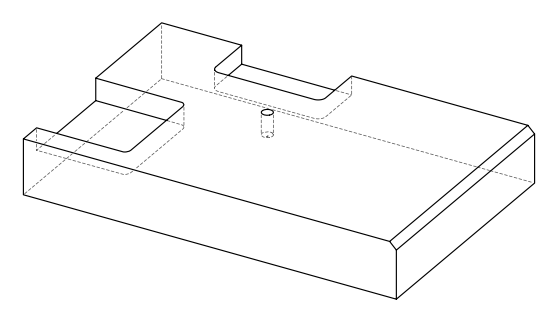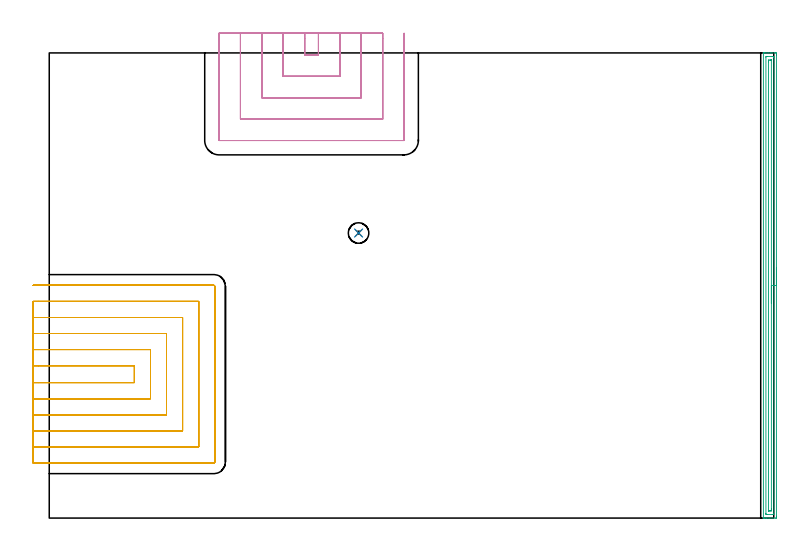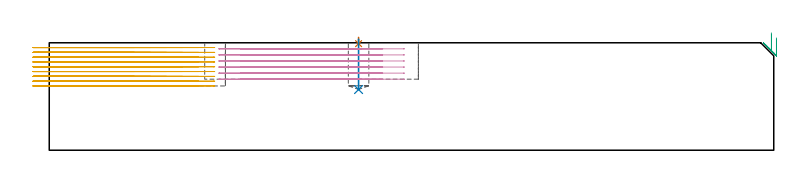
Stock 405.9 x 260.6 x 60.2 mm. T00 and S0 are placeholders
(PLAN: 5 operations, 4 tool changes, 53.5 min)
(1 SPOT_DRILL | STEP1POCKET | NXT0321_9005460120000 | 0.03 min | 1 mm3)
(2 DRILL_BLIND_HOLE_INTO_CENTER | STEP1POCKET | NXT0301_086 | 0.11 min | 2565 mm3)
(3 AREA_MILL | FG_CHAMFER_SURFACE | UGT0205_001 | 6.45 min | 6944 mm3)
(4 MILL_SLOT | SLOT_PARTIAL_RECTANGULAR | UGT0201_010 | Follow Part, ap 4, ae 75% | 13.41 min | 138888 mm3)
(5 MILL_SLOT_1 | SLOT_PARTIAL_RECTANGULAR_1 | NXT0201_011 | Follow Part, ap 3, ae 75% | 33.49 min | 265916 mm3)
(TOOL NXT0321_9005460120000 | NC Spot Drill, 142deg, 12mm, Carbide, Uncoated | D12 PA142 FL30 Z2)
(TOOL NXT0301_086 | Carbide Drill 11.5mm [860.1-1150-035A1-MM 2214] | D11.5 PA140 FL55 Z2)
(TOOL UGT0205_001 | Chamfer Mill 20 x 3 x 45 deg. | D20 FL50 Z2)
(TOOL UGT0201_010 | End Mill 16 mm | D16 FL22 Z2)
(TOOL NXT0201_011 | ENDMILL 12mm [2P460-1200-NA 1630] | D12 FL38 Z6)
(OP 1 SPOT_DRILL)
G17 G21 G94 G90
T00 M6
G54
G17 G0 G90 X173.3 Y159.7 S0 M3
G43 Z70.2 H0
G94 G81 G98 Z59.705 F250. R63.2
G80
M5
M2
(OP 2 DRILL_BLIND_HOLE_INTO_CENTER)
G17 G21 G94 G90
T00 M6
G54
G17 G0 G90 X173.3 Y159.7 S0 M3
G43 Z70.2 H1
G94 G81 G98 Z34. F250. R62.2
G80
M5
M2
(OP 3 AREA_MILL)
G17 G21 G94 G90
T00 M6
G54
G17 G0 G90 X407.4 Y140.3 S1061 M3
G43 Z70.2 H0
Z62.9
G94 G1 Y140.262 Z62.028 F250.
Y140.148 Z61.164
Y139.959 Z60.312
Y139.697 Z59.48
Y139.363 Z58.674
Y138.96 Z57.9
Y138.492 Z57.164
Y137.96 Z56.472
Y137.371 Z55.829
Y136.728 Z55.24
Y136.036 Z54.708
Y135.3 Z54.24
Y134.526 Z53.837
Y133.72 Z53.503
Y132.888 Z53.241
Y132.036 Z53.052
Y131.172 Z52.938
Y130.3 Z52.9
Y0.979
X407.399 Y0.631 Z52.901
X407.394 Y0.09 Z52.903
X407.392 Y0.008 Z52.906
X406.858 Y0. Z53.439
X403.306 Z56.989
X401.895 Z58.401
X401.53 Z58.765
X400.8 Z59.499
X400.546 Z59.754
X400.14 Z60.151
X400.103 Y0.009 Z60.188
X400.1 Y0.184 Z60.2
Y260.416
X400.103 Y260.591 Z60.188
X400.14 Y260.6 Z60.151
X400.546 Z59.754
X400.8 Z59.499
X401.53 Z58.765
X402.783 Z57.514
X404.194 Z56.102
X404.82 Z55.476
X406.596 Z53.701
X406.858 Y260.598 Z53.439
X407.392 Y260.592 Z52.906
X407.394 Y260.509 Z52.903
X407.399 Y259.969 Z52.901
X407.4 Y259.423 Z52.9
Y130.3
X405.986 Z54.314
X405.985 Y2.404 Z54.315
X405.97 Y2.01 Z54.33
X405.497 Y2.001 Z54.803
X402.418 Y2. Z57.882
X401.945 Y2.001 Z58.355
X401.53 Y2.01 Z58.77
X401.515 Y2.419 Z58.785
X401.514 Y2.435 Z58.786
X401.515 Y258.196 Z58.785
X401.53 Y258.59 Z58.77
X402.003 Y258.599 Z58.297
X405.082 Y258.6 Z55.218
X405.555 Y258.599 Z54.745
X405.97 Y258.59 Z54.33
X405.985 Y258.181 Z54.315
X405.986 Y258.165 Z54.314
Y130.3
X404.572 Z55.728
X404.571 Y5.102 Z55.729
X404.57 Y4.723 Z55.73
X404.567 Y4.208 Z55.733
X404.565 Y4.027 Z55.735
X404.391 Y4.009 Z55.909
X404.194 Y4.005 Z56.106
X403.512 Y4. Z56.788
X403.306 Y4.002 Z56.994
X403.1 Y4.005 Z57.2
X402.963 Y4.01 Z57.337
X402.935 Y4.017 Z57.365
X402.933 Y4.036 Z57.367
X402.931 Y4.081 Z57.369
X402.929 Y4.208 Z57.371
Y255.498
X402.93 Y255.877 Z57.37
X402.933 Y256.392 Z57.367
X402.935 Y256.573 Z57.365
X403.108 Y256.591 Z57.192
X403.306 Y256.595 Z56.994
X403.988 Y256.6 Z56.312
X404.194 Y256.598 Z56.106
X404.4 Y256.595 Z55.9
X404.537 Y256.59 Z55.763
X404.565 Y256.583 Z55.735
X404.567 Y256.564 Z55.733
X404.569 Y256.519 Z55.731
X404.571 Y256.392 Z55.729
X404.572 Y130.3 Z55.728
Y129.428 Z55.767
Y128.564 Z55.88
Y127.712 Z56.069
Y126.88 Z56.332
Y126.074 Z56.665
Y125.3 Z57.068
Y124.564 Z57.537
Y123.872 Z58.068
Y123.229 Z58.657
Y122.64 Z59.301
Y122.108 Z59.993
Y121.64 Z60.728
Y121.237 Z61.502
Y120.903 Z62.308
Y120.641 Z63.14
Y120.452 Z63.992
Y120.338 Z64.857
Y120.3 Z65.728
G0 Z70.2
M5
M2
(OP 4 MILL_SLOT)
G17 G21 G94 G90
T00 M6
G54
G17 G0 G90 X143.1 Y271.6 S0 M3
G43 Z70.2 H0
Z56.8
G94 G1 Y268.6 F250.
Y259.5 F500.
X150.8
Y268.6
Y271.6 F250.
X131.1
Y268.6
Y247.5 F500.
X162.8
Y268.6
Y271.6 F250.
X119.1
Y268.6
Y235.5 F500.
X174.8
Y268.6
Y271.6 F250.
X107.1
Y268.6
Y223.5 F500.
X186.8
Y268.6
Y271.6 F250.
X95.1
Y268.6
Y211.6 F500.
X95.105 Y211.545
X95.145 Y211.505
X95.2 Y211.5
X198.7
X198.755 Y211.505
X198.795 Y211.545
X198.8 Y211.6
Y268.6
Y271.6 F250.
G0 X143.1 Z53.4
G1 Y268.6
Y259.5 F500.
X150.8
Y268.6
Y271.6 F250.
X131.1
Y268.6
Y247.5 F500.
X162.8
Y268.6
Y271.6 F250.
X119.1
Y268.6
Y235.5 F500.
X174.8
Y268.6
Y271.6 F250.
X107.1
Y268.6
Y223.5 F500.
X186.8
Y268.6
Y271.6 F250.
X95.1
Y268.6
Y211.6 F500.
X95.105 Y211.545
X95.145 Y211.505
X95.2 Y211.5
X198.7
X198.755 Y211.505
X198.795 Y211.545
X198.8 Y211.6
Y268.6
Y271.6 F250.
G0 X143.1 Z50.
G1 Y268.6
Y259.5 F500.
X150.8
Y268.6
Y271.6 F250.
X131.1
Y268.6
Y247.5 F500.
X162.8
Y268.6
Y271.6 F250.
X119.1
Y268.6
Y235.5 F500.
X174.8
Y268.6
Y271.6 F250.
X107.1
Y268.6
Y223.5 F500.
X186.8
Y268.6
Y271.6 F250.
X95.1
Y268.6
Y211.6 F500.
X95.105 Y211.545
X95.145 Y211.505
X95.2 Y211.5
X198.7
X198.755 Y211.505
X198.795 Y211.545
X198.8 Y211.6
Y268.6
Y271.6 F250.
G0 X143.1 Z46.6
G1 Y268.6
Y259.5 F500.
X150.8
Y268.6
Y271.6 F250.
X131.1
Y268.6
Y247.5 F500.
X162.8
Y268.6
Y271.6 F250.
X119.1
Y268.6
Y235.5 F500.
X174.8
Y268.6
Y271.6 F250.
X107.1
Y268.6
Y223.5 F500.
X186.8
Y268.6
Y271.6 F250.
X95.1
Y268.6
Y211.6 F500.
X95.105 Y211.545
X95.145 Y211.505
X95.2 Y211.5
X198.7
X198.755 Y211.505
X198.795 Y211.545
X198.8 Y211.6
Y268.6
Y271.6 F250.
G0 X143.1 Z43.2
G1 Y268.6
Y259.5 F500.
X150.8
Y268.6
Y271.6 F250.
X131.1
Y268.6
Y247.5 F500.
X162.8
Y268.6
Y271.6 F250.
X119.1
Y268.6
Y235.5 F500.
X174.8
Y268.6
Y271.6 F250.
X107.1
Y268.6
Y223.5 F500.
X186.8
Y268.6
Y271.6 F250.
X95.1
Y268.6
Y211.6 F500.
X95.105 Y211.545
X95.145 Y211.505
X95.2 Y211.5
X198.7
X198.755 Y211.505
X198.795 Y211.545
X198.8 Y211.6
Y268.6
Y271.6 F250.
G0 X143.1 Z39.8
G1 Y268.6
Y259.5 F500.
X150.8
Y268.6
Y271.6 F250.
X131.1
Y268.6
Y247.5 F500.
X162.8
Y268.6
Y271.6 F250.
X119.1
Y268.6
Y235.5 F500.
X174.8
Y268.6
Y271.6 F250.
X107.1
Y268.6
Y223.5 F500.
X186.8
Y268.6
Y271.6 F250.
X95.1
Y268.6
Y211.6 F500.
X95.105 Y211.545
X95.145 Y211.505
X95.2 Y211.5
X198.7
X198.755 Y211.505
X198.795 Y211.545
X198.8 Y211.6
Y268.6
Y271.6 F250.
G0 Z70.2
M5
M2
(OP 5 MILL_SLOT_1)
G17 G21 G94 G90
T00 M6
G54
G17 G0 G90 X-9. Y75.9 S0 M3
G43 Z70.2 H1
Z57.511
G94 G1 X-6. F250.
X47.7 F500.
Y85.4
X-6.
X-9. F250.
Y66.9
X-6.
X56.7 F500.
Y94.4
X-6.
X-9. F250.
Y57.9
X-6.
X65.7 F500.
Y103.4
X-6.
X-9. F250.
Y48.9
X-6.
X74.7 F500.
Y112.4
X-6.
X-9. F250.
Y39.9
X-6.
X83.7 F500.
Y121.4
X-6.
X-9. F250.
Y30.9
X-6.
X92.2 F500.
G3 X92.7 Y31.4 R0.5
G1 Y129.9
G3 X92.2 Y130.4 R0.5
G1 X-6.
X-9. F250.
G0 Y75.9 Z54.822
G1 X-6.
X47.7 F500.
Y85.4
X-6.
X-9. F250.
Y66.9
X-6.
X56.7 F500.
Y94.4
X-6.
X-9. F250.
Y57.9
X-6.
X65.7 F500.
Y103.4
X-6.
X-9. F250.
Y48.9
X-6.
X74.7 F500.
Y112.4
X-6.
X-9. F250.
Y39.9
X-6.
X83.7 F500.
Y121.4
X-6.
X-9. F250.
Y30.9
X-6.
X92.2 F500.
G3 X92.7 Y31.4 R0.5
G1 Y129.9
G3 X92.2 Y130.4 R0.5
G1 X-6.
X-9. F250.
G0 Y75.9 Z52.133
G1 X-6.
X47.7 F500.
Y85.4
X-6.
X-9. F250.
Y66.9
X-6.
X56.7 F500.
Y94.4
X-6.
X-9. F250.
Y57.9
X-6.
X65.7 F500.
Y103.4
X-6.
X-9. F250.
Y48.9
X-6.
X74.7 F500.
Y112.4
X-6.
X-9. F250.
Y39.9
X-6.
X83.7 F500.
Y121.4
X-6.
X-9. F250.
Y30.9
X-6.
X92.2 F500.
G3 X92.7 Y31.4 R0.5
G1 Y129.9
G3 X92.2 Y130.4 R0.5
G1 X-6.
X-9. F250.
G0 Y75.9 Z49.444
G1 X-6.
X47.7 F500.
Y85.4
X-6.
X-9. F250.
Y66.9
X-6.
X56.7 F500.
Y94.4
X-6.
X-9. F250.
Y57.9
X-6.
X65.7 F500.
Y103.4
X-6.
X-9. F250.
Y48.9
X-6.
X74.7 F500.
Y112.4
X-6.
X-9. F250.
Y39.9
X-6.
X83.7 F500.
Y121.4
X-6.
X-9. F250.
Y30.9
X-6.
X92.2 F500.
G3 X92.7 Y31.4 R0.5
G1 Y129.9
G3 X92.2 Y130.4 R0.5
G1 X-6.
X-9. F250.
G0 Y75.9 Z46.756
G1 X-6.
X47.7 F500.
Y85.4
X-6.
X-9. F250.
Y66.9
X-6.
X56.7 F500.
Y94.4
X-6.
X-9. F250.
Y57.9
X-6.
X65.7 F500.
Y103.4
X-6.
X-9. F250.
Y48.9
X-6.
X74.7 F500.
Y112.4
X-6.
X-9. F250.
Y39.9
X-6.
X83.7 F500.
Y121.4
X-6.
X-9. F250.
Y30.9
X-6.
X92.2 F500.
G3 X92.7 Y31.4 R0.5
G1 Y129.9
G3 X92.2 Y130.4 R0.5
G1 X-6.
X-9. F250.
G0 Y75.9 Z44.067
G1 X-6.
X47.7 F500.
Y85.4
X-6.
X-9. F250.
Y66.9
X-6.
X56.7 F500.
Y94.4
X-6.
X-9. F250.
Y57.9
X-6.
X65.7 F500.
Y103.4
X-6.
X-9. F250.
Y48.9
X-6.
X74.7 F500.
Y112.4
X-6.
X-9. F250.
Y39.9
X-6.
X83.7 F500.
Y121.4
X-6.
X-9. F250.
Y30.9
X-6.
X92.2 F500.
G3 X92.7 Y31.4 R0.5
G1 Y129.9
G3 X92.2 Y130.4 R0.5
G1 X-6.
X-9. F250.
G0 Y75.9 Z41.378
G1 X-6.
X47.7 F500.
Y85.4
X-6.
X-9. F250.
Y66.9
X-6.
X56.7 F500.
Y94.4
X-6.
X-9. F250.
Y57.9
X-6.
X65.7 F500.
Y103.4
X-6.
X-9. F250.
Y48.9
X-6.
X74.7 F500.
Y112.4
X-6.
X-9. F250.
Y39.9
X-6.
X83.7 F500.
Y121.4
X-6.
X-9. F250.
Y30.9
X-6.
X92.2 F500.
G3 X92.7 Y31.4 R0.5
G1 Y129.9
G3 X92.2 Y130.4 R0.5
G1 X-6.
X-9. F250.
G0 Y75.9 Z38.689
G1 X-6.
X47.7 F500.
Y85.4
X-6.
X-9. F250.
Y66.9
X-6.
X56.7 F500.
Y94.4
X-6.
X-9. F250.
Y57.9
X-6.
X65.7 F500.
Y103.4
X-6.
X-9. F250.
Y48.9
X-6.
X74.7 F500.
Y112.4
X-6.
X-9. F250.
Y39.9
X-6.
X83.7 F500.
Y121.4
X-6.
X-9. F250.
Y30.9
X-6.
X92.2 F500.
G3 X92.7 Y31.4 R0.5
G1 Y129.9
G3 X92.2 Y130.4 R0.5
G1 X-6.
X-9. F250.
G0 Y75.9 Z36.
G1 X-6.
X47.7 F500.
Y85.4
X-6.
X-9. F250.
Y66.9
X-6.
X56.7 F500.
Y94.4
X-6.
X-9. F250.
Y57.9
X-6.
X65.7 F500.
Y103.4
X-6.
X-9. F250.
Y48.9
X-6.
X74.7 F500.
Y112.4
X-6.
X-9. F250.
Y39.9
X-6.
X83.7 F500.
Y121.4
X-6.
X-9. F250.
Y30.9
X-6.
X92.2 F500.
G3 X92.7 Y31.4 R0.5
G1 Y129.9
G3 X92.2 Y130.4 R0.5
G1 X-6.
X-9. F250.
G0 Z70.2
M5
M2
